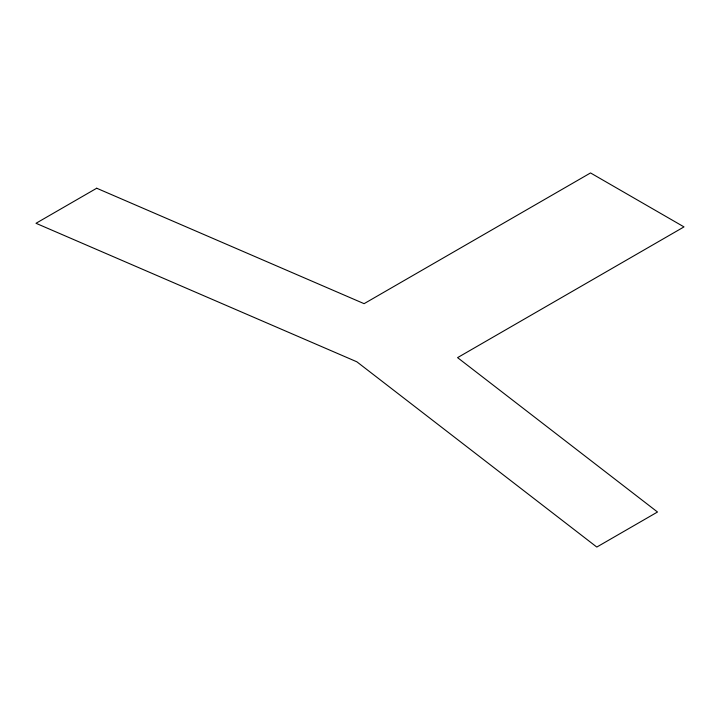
<?xml version="1.0" encoding="UTF-8"?>
<svg xmlns="http://www.w3.org/2000/svg" width="720" height="720" viewBox="0 0 720 720"><rect width="100%" height="100%" fill="white"/><g stroke="black" fill="none" stroke-linecap="round" stroke-linejoin="round"><path stroke-width="1.08" d="M96.705 188.235L36 223.29L356.868 361.809L596.799 547.056L657.504 512.01L457.569 357.633L684 226.899L590.535 172.944L364.095 303.669L96.705 188.235"/></g></svg>
